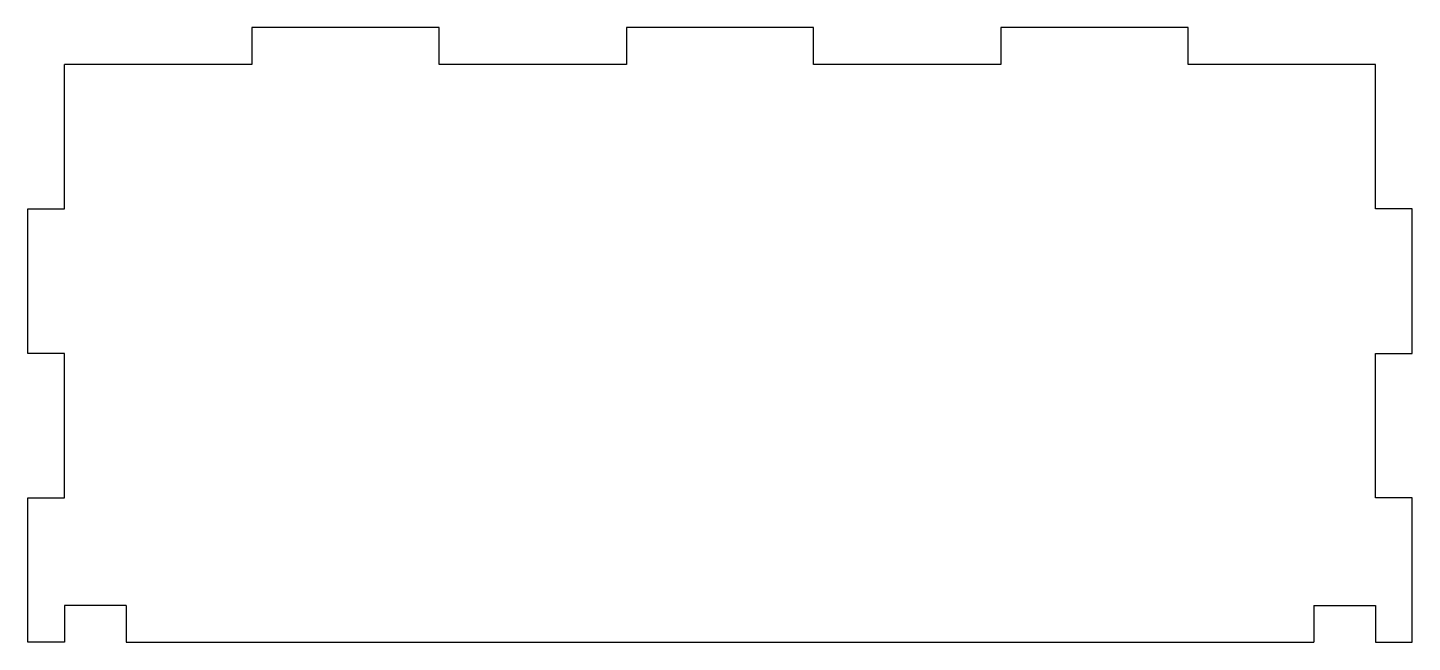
# Model space of a CAD drawing. Header units: millimetres. Extents: x -79 to 33, y -31 to 19.
import ezdxf

# ---------------------------------------------------------------- set-up
doc = ezdxf.new("R2010")
doc.units = ezdxf.units.MM

msp = doc.modelspace()

# ---------------------------------------------------------------- linework, layer by layer
at = {"color": 7, "linetype": 'Continuous', "lineweight": 25}
for p, q in [((-60.92, 18.64), (-60.92, 15.64)), ((-45.69, 18.64), (-60.92, 18.64)), ((-45.69, 15.64), (-45.69, 18.64)), ((-30.46, 18.64), (-30.46, 15.64)), ((-15.23, 18.64), (-30.46, 18.64)), ((-15.23, 15.64), (-15.23, 18.64)), ((0, 18.64), (0, 15.64)), ((15.23, 18.64), (0, 18.64)), ((15.23, 15.64), (15.23, 18.64)), ((-76.15, 3.89), (-76.15, 15.64)), ((-60.92, 15.64), (-76.15, 15.64)), ((-30.46, 15.64), (-45.69, 15.64)), ((0, 15.64), (-15.23, 15.64)), ((30.46, 15.64), (15.23, 15.64)), ((30.46, 3.89), (30.46, 15.64)), ((-79.15, -7.86), (-79.15, 3.89)), ((-79.15, 3.89), (-76.15, 3.89)), ((33.46, 3.89), (30.46, 3.89)), ((33.46, -7.86), (33.46, 3.89)), ((-76.15, -7.86), (-79.15, -7.86)), ((-76.15, -19.61), (-76.15, -7.86)), ((30.46, -7.86), (33.46, -7.86)), ((30.46, -19.61), (30.46, -7.86)), ((-79.15, -31.36), (-79.15, -19.61)), ((-79.15, -19.61), (-76.15, -19.61)), ((33.46, -19.61), (30.46, -19.61)), ((33.46, -31.36), (33.46, -19.61)), ((-71.15, -28.36), (-76.15, -28.36)), ((-76.15, -28.36), (-76.15, -31.36)), ((-71.15, -28.36), (-71.15, -31.36)), ((25.46, -28.36), (30.46, -28.36)), ((25.46, -28.36), (25.46, -31.36)), ((30.46, -28.36), (30.46, -31.36)), ((-76.15, -31.36), (-79.15, -31.36)), ((-71.15, -31.36), (25.46, -31.36)), ((30.46, -31.36), (33.46, -31.36))]:
    msp.add_line(p, q, dxfattribs=at)

doc.saveas('drawing.dxf')
